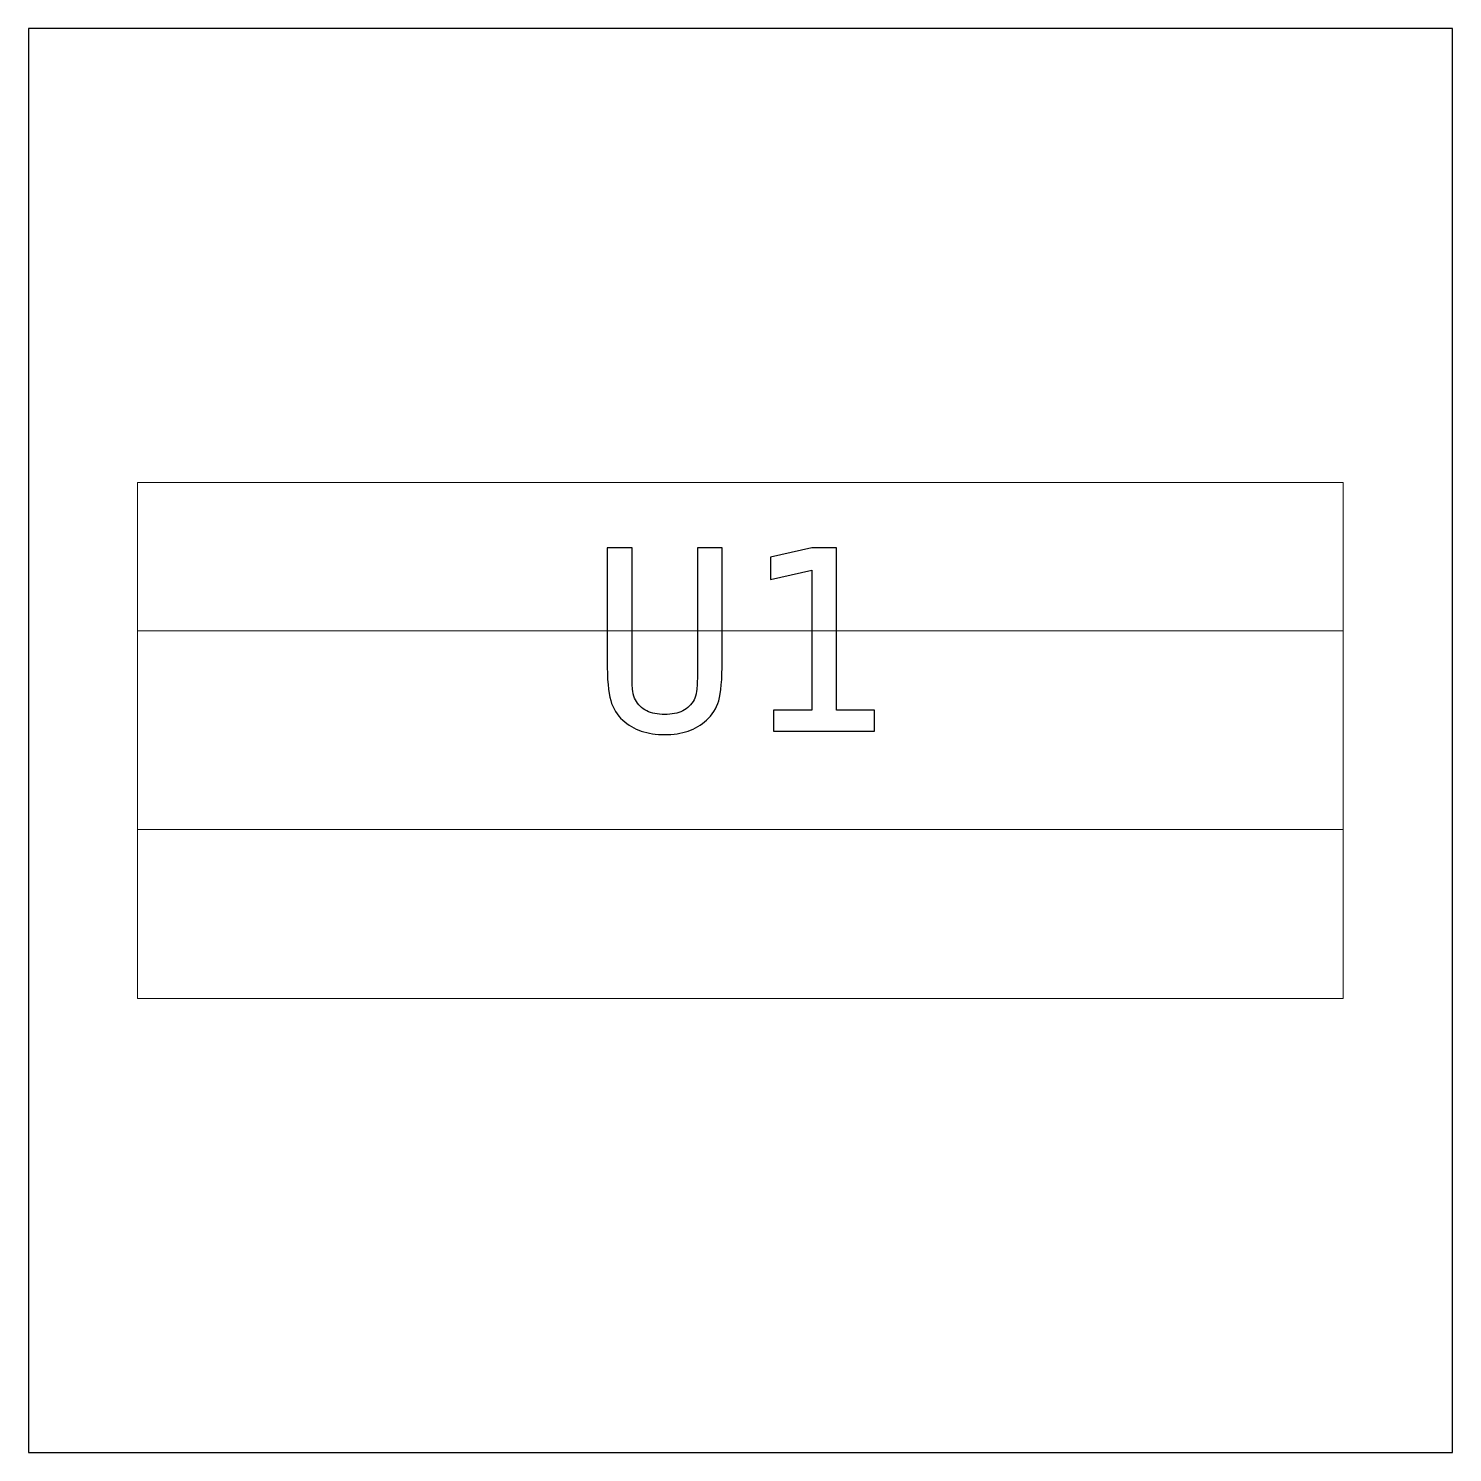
# Model space of a CAD drawing. Header units: centimetres. Extents: x -11.1 to -9.9, y -15.45 to -14.25.
import ezdxf

# ---------------------------------------------------------------- set-up
doc = ezdxf.new("R2010")
doc.units = ezdxf.units.CM
doc.header["$MEASUREMENT"] = 0
doc.layers.add('Layer 1', color=7, linetype='Continuous')

msp = doc.modelspace()

# ---------------------------------------------------------------- linework, layer by layer
at = {"layer": 'Layer 1', "color": 7}
msp.add_lwpolyline([(-11.1, -15.45), (-9.9, -15.45), (-9.9, -14.25), (-11.1, -14.25), (-11.1, -15.45)], close=True, dxfattribs=at)
at = {"layer": 'Layer 1', "color": 7, "lineweight": 20}
msp.add_lwpolyline([(-11.00817, -15.0675), (-9.99217, -15.0675), (-9.99217, -14.6325), (-11.00817, -14.6325), (-11.00817, -15.0675)], close=True, dxfattribs=at)
at = {"layer": 'Layer 1', "color": 250}
for points, knots in [([(-10.6124, -14.78282), (-10.6124, -14.78282), (-10.6124, -14.68771), (-10.6124, -14.68771), (-10.6124, -14.68771), (-10.6124, -14.68771), (-10.5914, -14.68771), (-10.5914, -14.68771), (-10.5914, -14.68771), (-10.5914, -14.68771), (-10.5914, -14.79231), (-10.5914, -14.79231), (-10.5914, -14.79231), (-10.5914, -14.79983), (-10.59119, -14.80519), (-10.59077, -14.8084), (-10.59077, -14.8084), (-10.59038, -14.81161), (-10.58964, -14.81404), (-10.58862, -14.81577), (-10.58862, -14.81577), (-10.58639, -14.81987), (-10.58322, -14.82293), (-10.57906, -14.82498), (-10.57906, -14.82498), (-10.57489, -14.82706), (-10.56985, -14.82809), (-10.56392, -14.82809), (-10.56392, -14.82809), (-10.55793, -14.82809), (-10.55288, -14.82706), (-10.54872, -14.82498), (-10.54872, -14.82498), (-10.54459, -14.82293), (-10.54142, -14.81987), (-10.53912, -14.81577), (-10.53912, -14.81577), (-10.5381, -14.81404), (-10.53736, -14.81161), (-10.53697, -14.80844), (-10.53697, -14.80844), (-10.53655, -14.80526), (-10.53633, -14.79997), (-10.53633, -14.79252), (-10.53633, -14.79252), (-10.53633, -14.79252), (-10.53633, -14.68771), (-10.53633, -14.68771), (-10.53633, -14.68771), (-10.53633, -14.68771), (-10.51545, -14.68771), (-10.51545, -14.68771), (-10.51545, -14.68771), (-10.51545, -14.68771), (-10.51545, -14.78282), (-10.51545, -14.78282), (-10.51545, -14.78282), (-10.51545, -14.79859), (-10.51644, -14.80981), (-10.51838, -14.81644), (-10.51838, -14.81644), (-10.52035, -14.82311), (-10.52374, -14.82858), (-10.52857, -14.83292), (-10.52857, -14.83292), (-10.53312, -14.83698), (-10.53831, -14.84001), (-10.54417, -14.84202), (-10.54417, -14.84202), (-10.55002, -14.84403), (-10.55662, -14.84502), (-10.56392, -14.84502), (-10.56392, -14.84502), (-10.57115, -14.84502), (-10.57772, -14.84403), (-10.58357, -14.84202), (-10.58357, -14.84202), (-10.58943, -14.84001), (-10.59465, -14.83698), (-10.59927, -14.83292), (-10.59927, -14.83292), (-10.60403, -14.82865), (-10.60739, -14.82311), (-10.6094, -14.81634), (-10.6094, -14.81634), (-10.61141, -14.80956), (-10.6124, -14.79838), (-10.6124, -14.78282)], [0, 0, 0, 0, 0.0454545, 0.0454545, 0.0454545, 0.0454545, 0.0909091, 0.0909091, 0.0909091, 0.0909091, 0.1363636, 0.1363636, 0.1363636, 0.1363636, 0.1818182, 0.1818182, 0.1818182, 0.1818182, 0.2272727, 0.2272727, 0.2272727, 0.2272727, 0.2727273, 0.2727273, 0.2727273, 0.2727273, 0.3181818, 0.3181818, 0.3181818, 0.3181818, 0.3636364, 0.3636364, 0.3636364, 0.3636364, 0.4090909, 0.4090909, 0.4090909, 0.4090909, 0.4545455, 0.4545455, 0.4545455, 0.4545455, 0.5, 0.5, 0.5, 0.5, 0.5454545, 0.5454545, 0.5454545, 0.5454545, 0.5909091, 0.5909091, 0.5909091, 0.5909091, 0.6363636, 0.6363636, 0.6363636, 0.6363636, 0.6818182, 0.6818182, 0.6818182, 0.6818182, 0.7272727, 0.7272727, 0.7272727, 0.7272727, 0.7727273, 0.7727273, 0.7727273, 0.7727273, 0.8181818, 0.8181818, 0.8181818, 0.8181818, 0.8636364, 0.8636364, 0.8636364, 0.8636364, 0.9090909, 0.9090909, 0.9090909, 0.9090909, 0.9545455, 0.9545455, 0.9545455, 0.9545455, 1, 1, 1, 1]), ([(-10.47226, -14.82445), (-10.47226, -14.82445), (-10.43981, -14.82445), (-10.43981, -14.82445), (-10.43981, -14.82445), (-10.43981, -14.82445), (-10.43981, -14.70652), (-10.43981, -14.70652), (-10.43981, -14.70652), (-10.43981, -14.70652), (-10.47473, -14.71438), (-10.47473, -14.71438), (-10.47473, -14.71438), (-10.47473, -14.71438), (-10.47473, -14.69537), (-10.47473, -14.69537), (-10.47473, -14.69537), (-10.47473, -14.69537), (-10.44002, -14.68771), (-10.44002, -14.68771), (-10.44002, -14.68771), (-10.44002, -14.68771), (-10.41914, -14.68771), (-10.41914, -14.68771), (-10.41914, -14.68771), (-10.41914, -14.68771), (-10.41914, -14.82445), (-10.41914, -14.82445), (-10.41914, -14.82445), (-10.41914, -14.82445), (-10.3871, -14.82445), (-10.3871, -14.82445), (-10.3871, -14.82445), (-10.3871, -14.82445), (-10.3871, -14.84202), (-10.3871, -14.84202), (-10.3871, -14.84202), (-10.3871, -14.84202), (-10.47226, -14.84202), (-10.47226, -14.84202), (-10.47226, -14.84202), (-10.47226, -14.84202), (-10.47226, -14.82445), (-10.47226, -14.82445)], [0, 0, 0, 0, 0.0909091, 0.0909091, 0.0909091, 0.0909091, 0.1818182, 0.1818182, 0.1818182, 0.1818182, 0.2727273, 0.2727273, 0.2727273, 0.2727273, 0.3636364, 0.3636364, 0.3636364, 0.3636364, 0.4545455, 0.4545455, 0.4545455, 0.4545455, 0.5454545, 0.5454545, 0.5454545, 0.5454545, 0.6363636, 0.6363636, 0.6363636, 0.6363636, 0.7272727, 0.7272727, 0.7272727, 0.7272727, 0.8181818, 0.8181818, 0.8181818, 0.8181818, 0.9090909, 0.9090909, 0.9090909, 0.9090909, 1, 1, 1, 1])]:
    msp.add_open_spline(points, degree=3, knots=knots, dxfattribs=at)
at = {"layer": 'Layer 1', "color": 250, "lineweight": 20}
msp.add_open_spline([(-11.00783, -14.7575), (-11.00783, -14.7575), (-9.99183, -14.7575), (-9.99183, -14.7575)], degree=3, dxfattribs=at)
at = {"layer": 'Layer 1', "color": 250, "lineweight": 9}
msp.add_open_spline([(-11.00783, -14.925), (-11.00783, -14.925), (-9.99183, -14.925), (-9.99183, -14.925)], degree=3, dxfattribs=at)

doc.saveas('drawing.dxf')
